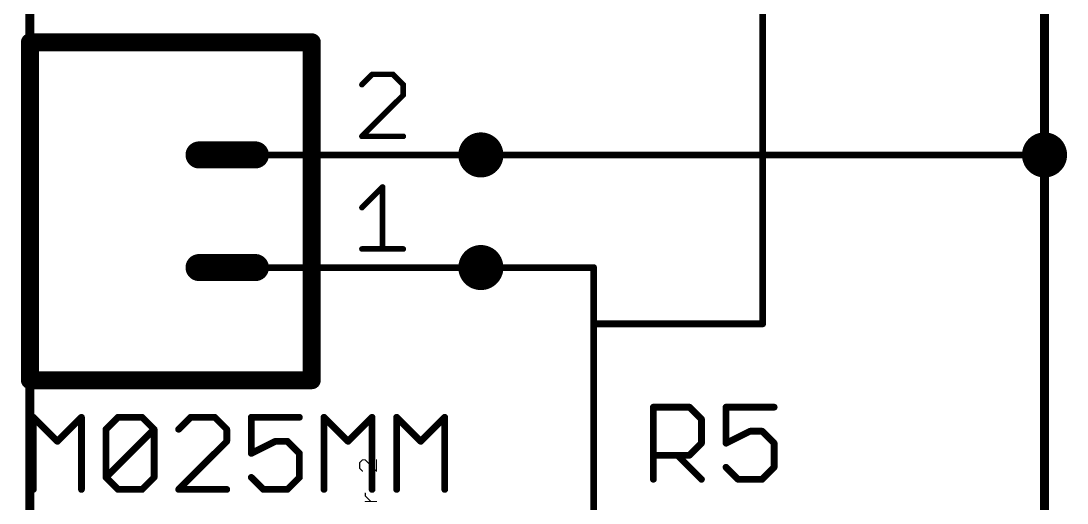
# Model space of a CAD drawing. Extents: x -22 to 205, y 41 to 107.
# Drawn here: x 40.44 to 64.01, y 79.78 to 90.65 of the extents above; entities that cross this region are included whole.
import ezdxf

# ---------------------------------------------------------------- set-up
doc = ezdxf.new("R2010")
doc.units = 0
for name, color, linetype in [('91', 94, 'CONTINUOUS'), ('94', 14, 'CONTINUOUS'), ('95', 251, 'CONTINUOUS'), ('96', 251, 'CONTINUOUS'), ('99', 214, 'CONTINUOUS')]:
    doc.layers.add(name, color=color, linetype=linetype)

msp = doc.modelspace()

# ---------------------------------------------------------------- linework, layer by layer
at = {"layer": '91'}
for points, const_width in [([(40.64, 68.58), (40.64, 92.71)], 0.2032), ([(57.15, 92.71), (57.15, 83.82)], 0.1524), ([(63.5, 87.63), (63.5, 91.44)], 0.2032), ([(50.8, 87.63), (63.5, 87.63)], 0.1524), ([(63.5, 78.74), (63.5, 87.63)], 0.2032), ([(50.8, 85.09), (53.34, 85.09)], 0.1524), ([(53.34, 85.09), (53.34, 78.74)], 0.1524), ([(57.15, 83.82), (53.34, 83.82)], 0.1524), ([(53.34, 83.82), (53.34, 78.74)], 0.1524)]:
    msp.add_lwpolyline(points, dxfattribs=dict(at, const_width=const_width))
for points, const_width in [([(50.8, 87.376, 1), (50.8, 87.884, 1), (50.8, 87.376)], 0.508), ([(63.5, 87.376, 1), (63.5, 87.884, 1), (63.5, 87.376)], 0.508), ([(50.8, 87.6681, 1), (50.8, 87.5919)], 0.0762), ([(63.5508, 87.63, 1), (63.4492, 87.63)], 0.1016), ([(63.5, 87.5919, 1), (63.5, 87.6681)], 0.0762), ([(63.4492, 87.63, 1), (63.5508, 87.63)], 0.1016), ([(50.8, 84.836, 1), (50.8, 85.344, 1), (50.8, 84.836)], 0.508), ([(50.8, 85.1281, 1), (50.8, 85.0519)], 0.0762), ([(53.3781, 85.09, 1), (53.3019, 85.09)], 0.0762), ([(53.34, 85.0519, 1), (53.34, 85.1281)], 0.0762), ([(53.34, 83.8581, 1), (53.34, 83.7819)], 0.0762), ([(53.3781, 83.82, 1), (53.3019, 83.82)], 0.0762), ([(57.1119, 83.82, 1), (57.1881, 83.82)], 0.0762), ([(57.15, 83.7819, 1), (57.15, 83.8581)], 0.0762)]:
    msp.add_lwpolyline(points, format="xyb", dxfattribs=dict(at, const_width=const_width))
at = {"layer": '94'}
for points, const_width in [([(40.64, 90.17), (40.64, 82.55)], 0.4064), ([(40.64, 90.17), (46.99, 90.17)], 0.4064), ([(46.99, 82.55), (46.99, 90.17)], 0.4064), ([(44.45, 87.63), (45.72, 87.63)], 0.6096), ([(50.8, 87.63), (45.72, 87.63)], 0.1524), ([(44.45, 85.09), (45.72, 85.09)], 0.6096), ([(50.8, 85.09), (45.72, 85.09)], 0.1524), ([(46.99, 82.55), (40.64, 82.55)], 0.4064)]:
    msp.add_lwpolyline(points, dxfattribs=dict(at, const_width=const_width))
for points, const_width in [([(40.7416, 90.17, 1), (40.5384, 90.17)], 0.2032), ([(40.64, 90.2716, 1), (40.64, 90.0684)], 0.2032), ([(47.0916, 90.17, 1), (46.8884, 90.17)], 0.2032), ([(46.99, 90.0684, 1), (46.99, 90.2716)], 0.2032), ([(44.45, 87.7824, 1), (44.45, 87.4776)], 0.3048), ([(45.72, 87.4776, 1), (45.72, 87.7824)], 0.3048), ([(45.72, 87.6681, 1), (45.72, 87.5919)], 0.0762), ([(50.8, 87.5919, 1), (50.8, 87.6681)], 0.0762), ([(44.45, 85.2424, 1), (44.45, 84.9376)], 0.3048), ([(45.72, 84.9376, 1), (45.72, 85.2424)], 0.3048), ([(45.72, 85.1281, 1), (45.72, 85.0519)], 0.0762), ([(50.8, 85.0519, 1), (50.8, 85.1281)], 0.0762), ([(40.64, 82.6516, 1), (40.64, 82.4484)], 0.2032), ([(46.99, 82.4484, 1), (46.99, 82.6516)], 0.2032), ([(40.5384, 82.55, 1), (40.7416, 82.55)], 0.2032), ([(46.8884, 82.55, 1), (47.0916, 82.55)], 0.2032)]:
    msp.add_lwpolyline(points, format="xyb", dxfattribs=dict(at, const_width=const_width))
at = {"layer": '95'}
for points, const_width in [([(48.3533, 89.4473), (48.1203, 89.2143)], 0.127), ([(48.8194, 89.4473), (48.3533, 89.4473)], 0.127), ([(49.0524, 89.2143), (48.8194, 89.4473)], 0.127), ([(49.0524, 88.9812), (49.0524, 89.2143)], 0.127), ([(48.1203, 88.0491), (49.0524, 88.9812)], 0.127), ([(49.0524, 88.0491), (48.1203, 88.0491)], 0.127), ([(48.1203, 86.4412), (48.5864, 86.9073)], 0.127), ([(48.5864, 86.9073), (48.5864, 85.5091)], 0.127), ([(48.1203, 85.5091), (49.0524, 85.5091)], 0.127), ([(54.6862, 80.3148), (54.6862, 81.9418)], 0.1524), ([(54.6862, 81.9418), (55.4997, 81.9418)], 0.1524), ([(55.4997, 81.9418), (55.7709, 81.6706)], 0.1524), ([(57.408, 81.9418), (56.3234, 81.9418)], 0.1524), ([(56.3234, 81.9418), (56.3234, 81.1283)], 0.1524), ([(55.7709, 81.6706), (55.7709, 81.1283)], 0.1524), ([(56.3234, 81.1283), (56.8657, 81.3995)], 0.1524), ([(56.8657, 81.3995), (57.1369, 81.3995)], 0.1524), ([(57.1369, 81.3995), (57.408, 81.1283)], 0.1524), ([(55.7709, 81.1283), (55.4997, 80.8571)], 0.1524), ([(57.408, 81.1283), (57.408, 80.586)], 0.1524), ([(55.4997, 80.8571), (54.6862, 80.8571)], 0.1524), ([(55.2285, 80.8571), (55.7709, 80.3148)], 0.1524), ([(56.5945, 80.3148), (56.3234, 80.586)], 0.1524), ([(57.408, 80.586), (57.1369, 80.3148)], 0.1524), ([(57.1369, 80.3148), (56.5945, 80.3148)], 0.1524)]:
    msp.add_lwpolyline(points, dxfattribs=dict(at, const_width=const_width))
for points, const_width in [([(48.3533, 89.479, 1), (48.3533, 89.4155)], 0.0635), ([(48.3758, 89.4248, 1), (48.3309, 89.4697)], 0.0635), ([(48.8418, 89.4697, 1), (48.7969, 89.4248)], 0.0635), ([(48.8194, 89.4155, 1), (48.8194, 89.479)], 0.0635), ([(48.0978, 89.2367, 1), (48.1428, 89.1918)], 0.0635), ([(49.0842, 89.2143, 1), (49.0207, 89.2143)], 0.0635), ([(49.03, 89.1918, 1), (49.0749, 89.2367)], 0.0635), ([(49.0207, 88.9812, 1), (49.0842, 88.9812)], 0.0635), ([(49.0749, 88.9588, 1), (49.03, 89.0037)], 0.0635), ([(48.0978, 88.0716, 1), (48.1428, 88.0266)], 0.0635), ([(48.1203, 88.0809, 1), (48.1203, 88.0174)], 0.0635), ([(49.0524, 88.0174, 1), (49.0524, 88.0809)], 0.0635), ([(48.6181, 86.9073, 1), (48.5546, 86.9073)], 0.0635), ([(48.6088, 86.8848, 1), (48.5639, 86.9297)], 0.0635), ([(48.0978, 86.4637, 1), (48.1428, 86.4188)], 0.0635), ([(48.1203, 85.5409, 1), (48.1203, 85.4774)], 0.0635), ([(49.0524, 85.4774, 1), (49.0524, 85.5409)], 0.0635), ([(48.5546, 85.5091, 1), (48.6181, 85.5091)], 0.0635), ([(54.7243, 81.9418, 1), (54.6481, 81.9418)], 0.0762), ([(54.6862, 81.9799, 1), (54.6862, 81.9037)], 0.0762), ([(55.5266, 81.9687, 1), (55.4728, 81.9148)], 0.0762), ([(55.4997, 81.9037, 1), (55.4997, 81.9799)], 0.0762), ([(56.3234, 81.9799, 1), (56.3234, 81.9037)], 0.0762), ([(56.3615, 81.9418, 1), (56.2853, 81.9418)], 0.0762), ([(57.408, 81.9037, 1), (57.408, 81.9799)], 0.0762), ([(55.809, 81.6706, 1), (55.7328, 81.6706)], 0.0762), ([(55.7439, 81.6437, 1), (55.7978, 81.6976)], 0.0762), ([(56.8657, 81.4376, 1), (56.8657, 81.3614)], 0.0762), ([(56.8827, 81.3654, 1), (56.8486, 81.4335)], 0.0762), ([(57.1638, 81.4264, 1), (57.1099, 81.3725)], 0.0762), ([(57.1369, 81.3614, 1), (57.1369, 81.4376)], 0.0762), ([(55.7328, 81.1283, 1), (55.809, 81.1283)], 0.0762), ([(55.7978, 81.1014, 1), (55.7439, 81.1552)], 0.0762), ([(56.3063, 81.1624, 1), (56.3404, 81.0942)], 0.0762), ([(56.2853, 81.1283, 1), (56.3615, 81.1283)], 0.0762), ([(57.4461, 81.1283, 1), (57.3699, 81.1283)], 0.0762), ([(57.3811, 81.1014, 1), (57.435, 81.1552)], 0.0762), ([(54.6862, 80.8952, 1), (54.6862, 80.819)], 0.0762), ([(55.2555, 80.8841, 1), (55.2016, 80.8302)], 0.0762), ([(55.4728, 80.8841, 1), (55.5266, 80.8302)], 0.0762), ([(55.4997, 80.819, 1), (55.4997, 80.8952)], 0.0762), ([(56.3503, 80.6129, 1), (56.2964, 80.559)], 0.0762), ([(57.3699, 80.586, 1), (57.4461, 80.586)], 0.0762), ([(57.435, 80.559, 1), (57.3811, 80.6129)], 0.0762), ([(55.7439, 80.2879, 1), (55.7978, 80.3417)], 0.0762), ([(56.5945, 80.3529, 1), (56.5945, 80.2767)], 0.0762), ([(56.5676, 80.2879, 1), (56.6215, 80.3417)], 0.0762), ([(57.1099, 80.3417, 1), (57.1638, 80.2879)], 0.0762), ([(57.1369, 80.2767, 1), (57.1369, 80.3529)], 0.0762), ([(54.6481, 80.3148, 1), (54.7243, 80.3148)], 0.0762)]:
    msp.add_lwpolyline(points, format="xyb", dxfattribs=dict(at, const_width=const_width))
at = {"layer": '96', "const_width": 0.1524}
for points in [[(40.7162, 80.0862), (40.7162, 81.7132)], [(40.7162, 81.7132), (41.2585, 81.1709)], [(41.2585, 81.1709), (41.8009, 81.7132)], [(41.8009, 81.7132), (41.8009, 80.0862)], [(42.3534, 81.442), (42.6245, 81.7132)], [(42.6245, 81.7132), (43.1669, 81.7132)], [(43.1669, 81.7132), (43.438, 81.442)], [(44.2617, 81.7132), (43.9905, 81.442)], [(44.804, 81.7132), (44.2617, 81.7132)], [(45.0752, 81.442), (44.804, 81.7132)], [(46.7123, 81.7132), (45.6277, 81.7132)], [(45.6277, 81.7132), (45.6277, 80.8997)], [(47.2648, 80.0862), (47.2648, 81.7132)], [(47.2648, 81.7132), (47.8072, 81.1709)], [(47.8072, 81.1709), (48.3495, 81.7132)], [(48.3495, 81.7132), (48.3495, 80.0862)], [(48.902, 80.0862), (48.902, 81.7132)], [(48.902, 81.7132), (49.4443, 81.1709)], [(49.4443, 81.1709), (49.9866, 81.7132)], [(49.9866, 81.7132), (49.9866, 80.0862)], [(42.3534, 80.3574), (42.3534, 81.442)], [(42.3534, 80.3574), (43.438, 81.442)], [(43.438, 81.442), (43.438, 80.3574)], [(45.0752, 81.1709), (45.0752, 81.442)], [(43.9905, 80.0862), (45.0752, 81.1709)], [(45.6277, 80.8997), (46.17, 81.1709)], [(46.17, 81.1709), (46.4412, 81.1709)], [(46.4412, 81.1709), (46.7123, 80.8997)], [(46.7123, 80.8997), (46.7123, 80.3574)], [(42.6245, 80.0862), (42.3534, 80.3574)], [(43.438, 80.3574), (43.1669, 80.0862)], [(45.8988, 80.0862), (45.6277, 80.3574)], [(46.7123, 80.3574), (46.4412, 80.0862)], [(43.1669, 80.0862), (42.6245, 80.0862)], [(45.0752, 80.0862), (43.9905, 80.0862)], [(46.4412, 80.0862), (45.8988, 80.0862)]]:
    msp.add_lwpolyline(points, dxfattribs=at)
at = {"layer": '96', "const_width": 0.0762}
for points in [[(40.7543, 81.7132, 1), (40.6781, 81.7132)], [(40.7431, 81.7401, 1), (40.6893, 81.6862)], [(41.839, 81.7132, 1), (41.7628, 81.7132)], [(41.8278, 81.6862, 1), (41.7739, 81.7401)], [(42.6245, 81.7513, 1), (42.6245, 81.6751)], [(42.6515, 81.6862, 1), (42.5976, 81.7401)], [(43.1938, 81.7401, 1), (43.1399, 81.6862)], [(43.1669, 81.6751, 1), (43.1669, 81.7513)], [(44.2617, 81.7513, 1), (44.2617, 81.6751)], [(44.2886, 81.6862, 1), (44.2347, 81.7401)], [(44.8309, 81.7401, 1), (44.7771, 81.6862)], [(44.804, 81.6751, 1), (44.804, 81.7513)], [(45.6277, 81.7513, 1), (45.6277, 81.6751)], [(45.6658, 81.7132, 1), (45.5896, 81.7132)], [(46.7123, 81.6751, 1), (46.7123, 81.7513)], [(47.3029, 81.7132, 1), (47.2267, 81.7132)], [(47.2918, 81.7401, 1), (47.2379, 81.6862)], [(48.3876, 81.7132, 1), (48.3114, 81.7132)], [(48.3764, 81.6862, 1), (48.3225, 81.7401)], [(48.9289, 81.7401, 1), (48.875, 81.6862)], [(48.9401, 81.7132, 1), (48.8639, 81.7132)], [(50.0247, 81.7132, 1), (49.9485, 81.7132)], [(50.0136, 81.6862, 1), (49.9597, 81.7401)], [(42.3264, 81.469, 1), (42.3803, 81.4151)], [(42.3915, 81.442, 1), (42.3153, 81.442)], [(43.4761, 81.442, 1), (43.3999, 81.442)], [(43.465, 81.4151, 1), (43.4111, 81.469)], [(43.4111, 81.4151, 1), (43.465, 81.469)], [(43.9636, 81.469, 1), (44.0175, 81.4151)], [(45.1133, 81.442, 1), (45.0371, 81.442)], [(45.0482, 81.4151, 1), (45.1021, 81.469)], [(41.2316, 81.1978, 1), (41.2855, 81.1439)], [(41.2316, 81.1439, 1), (41.2855, 81.1978)], [(45.0371, 81.1709, 1), (45.1133, 81.1709)], [(45.1021, 81.1439, 1), (45.0482, 81.1978)], [(46.17, 81.209, 1), (46.17, 81.1328)], [(46.187, 81.1368, 1), (46.153, 81.2049)], [(46.4681, 81.1978, 1), (46.4142, 81.1439)], [(46.4412, 81.1328, 1), (46.4412, 81.209)], [(47.7802, 81.1978, 1), (47.8341, 81.1439)], [(47.7802, 81.1439, 1), (47.8341, 81.1978)], [(49.4174, 81.1978, 1), (49.4713, 81.1439)], [(49.4174, 81.1439, 1), (49.4713, 81.1978)], [(45.6106, 80.9338, 1), (45.6447, 80.8656)], [(45.5896, 80.8997, 1), (45.6658, 80.8997)], [(46.7504, 80.8997, 1), (46.6742, 80.8997)], [(46.6854, 80.8728, 1), (46.7393, 80.9266)], [(42.3803, 80.3843, 1), (42.3264, 80.3304)], [(42.3264, 80.3843, 1), (42.3803, 80.3304)], [(42.3153, 80.3574, 1), (42.3915, 80.3574)], [(43.3999, 80.3574, 1), (43.4761, 80.3574)], [(43.465, 80.3304, 1), (43.4111, 80.3843)], [(45.6546, 80.3843, 1), (45.6007, 80.3304)], [(46.6742, 80.3574, 1), (46.7504, 80.3574)], [(46.7393, 80.3304, 1), (46.6854, 80.3843)], [(42.6245, 80.1243, 1), (42.6245, 80.0481)], [(42.5976, 80.0593, 1), (42.6515, 80.1131)], [(43.1399, 80.1131, 1), (43.1938, 80.0593)], [(43.1669, 80.0481, 1), (43.1669, 80.1243)], [(43.9905, 80.1243, 1), (43.9905, 80.0481)], [(43.9636, 80.1131, 1), (44.0175, 80.0593)], [(45.0752, 80.0481, 1), (45.0752, 80.1243)], [(45.8988, 80.1243, 1), (45.8988, 80.0481)], [(45.8719, 80.0593, 1), (45.9258, 80.1131)], [(46.4142, 80.1131, 1), (46.4681, 80.0593)], [(46.4412, 80.0481, 1), (46.4412, 80.1243)], [(40.6781, 80.0862, 1), (40.7543, 80.0862)], [(41.7628, 80.0862, 1), (41.839, 80.0862)], [(47.2267, 80.0862, 1), (47.3029, 80.0862)], [(48.3114, 80.0862, 1), (48.3876, 80.0862)], [(48.8639, 80.0862, 1), (48.9401, 80.0862)], [(49.9485, 80.0862, 1), (50.0247, 80.0862)]]:
    msp.add_lwpolyline(points, format="xyb", dxfattribs=at)
at = {"layer": '99', "const_width": 0.0254}
for points in [[(48.1327, 80.7532), (48.0692, 80.6897)], [(48.0692, 80.6897), (48.0692, 80.5625)], [(48.1963, 80.7532), (48.1327, 80.7532)], [(48.4505, 80.499), (48.1963, 80.7532)], [(48.4505, 80.7532), (48.4505, 80.499)], [(48.0692, 80.5625), (48.1327, 80.499)], [(48.1963, 79.94), (48.1963, 80.0036)], [(48.3234, 79.8129), (48.1963, 79.94)], [(48.4505, 79.8129), (48.1963, 79.8129)]]:
    msp.add_lwpolyline(points, dxfattribs=at)
at = {"layer": '99', "const_width": 0.0127}
for points in [[(48.0755, 80.6897, 1), (48.0628, 80.6897)], [(48.0647, 80.6941, 1), (48.0737, 80.6852)], [(48.1327, 80.7596, 1), (48.1327, 80.7469)], [(48.1372, 80.7487, 1), (48.1282, 80.7577)], [(48.2008, 80.7577, 1), (48.1918, 80.7487)], [(48.1963, 80.7469, 1), (48.1963, 80.7596)], [(48.4569, 80.7532, 1), (48.4442, 80.7532)], [(48.0737, 80.567, 1), (48.0647, 80.5581)], [(48.0628, 80.5625, 1), (48.0755, 80.5625)], [(48.1282, 80.4945, 1), (48.1372, 80.5035)], [(48.4442, 80.499, 1), (48.4569, 80.499)], [(48.446, 80.4945, 1), (48.455, 80.5035)], [(48.2026, 80.0036, 1), (48.1899, 80.0036)], [(48.2008, 79.9445, 1), (48.1918, 79.9356)], [(48.1899, 79.94, 1), (48.2026, 79.94)], [(48.1963, 79.8193, 1), (48.1963, 79.8066)], [(48.3189, 79.8085, 1), (48.3279, 79.8174)], [(48.4505, 79.8066, 1), (48.4505, 79.8193)]]:
    msp.add_lwpolyline(points, format="xyb", dxfattribs=at)

doc.saveas('drawing.dxf')
